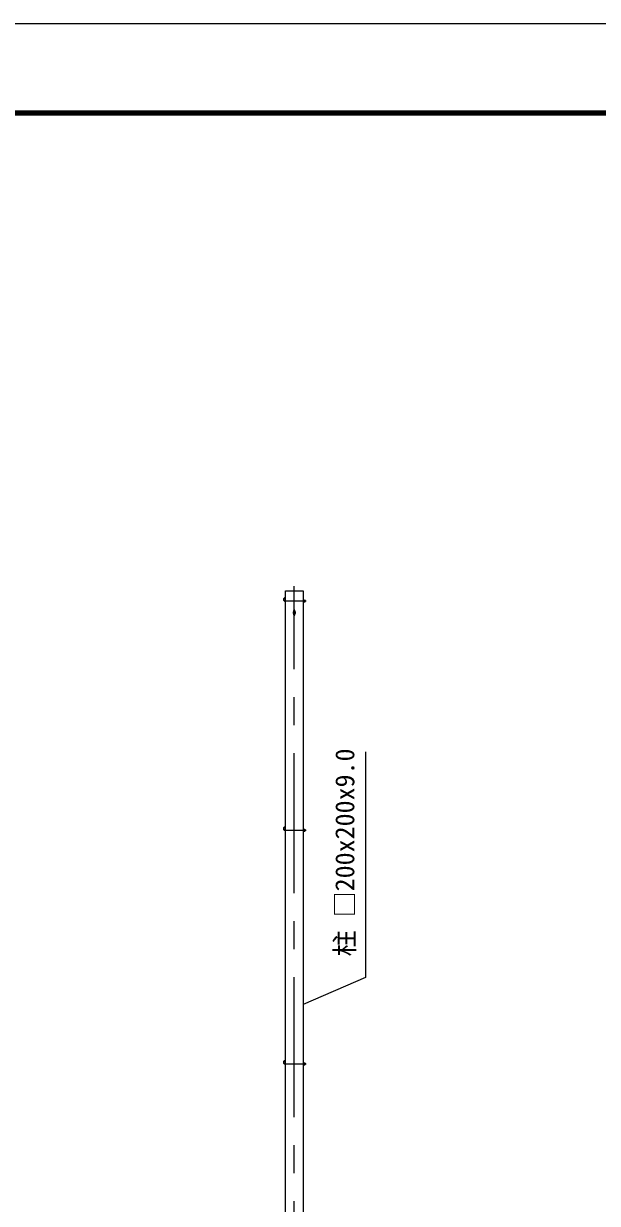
# Model space of a CAD drawing. Units: millimetres, scale not verified. Extents: x -18899 to 18901, y -13364 to 13366.
# Drawn here: x 2581 to 9088, y -17 to 13366 of the extents above; entities that cross this region are included whole.
import ezdxf
from ezdxf.enums import TextEntityAlignment as Align

# ---------------------------------------------------------------- set-up
doc = ezdxf.new("R2010")
doc.units = ezdxf.units.MM
doc.header["$LTSCALE"] = 50
doc.linetypes.add('USER1', pattern=[50.8, 31.75, -6.35, 6.35, -6.35])
for name, color, linetype, lineweight in [('0-1_D-STR1', 1, 'Continuous', 25), ('0-2_D-BMK', 2, 'USER1', 13), ('0-3_D-STR3', 3, 'Continuous', 13), ('0-7_D-STR-TXT', 7, 'Continuous', 13), ('0-C_D-TTL', 7, 'Continuous', 25)]:
    doc.layers.add(name, color=color, linetype=linetype, lineweight=lineweight)
doc.styles.add('ＭＳ ゴシック', font='')
doc.styles.get('ＭＳ ゴシック').set_extended_font_data('MS Gothic')

msp = doc.modelspace()

# ---------------------------------------------------------------- linework, layer by layer
at = {"layer": '0-1_D-STR1'}
msp.add_lwpolyline([(5551.28, 6933.54), (5751.28, 6933.54), (5751.28, -4066.46), (5551.28, -4066.46)], close=True, dxfattribs=at)
at = {"layer": '0-2_D-BMK'}
for p, q in [((5651.28, -4117.46), (5651.28, 6984.54)), ((5551.28, 6816.54), (5786.28, 6816.54)), ((5551.28, 4216.54), (5786.28, 4216.54)), ((5551.28, 1566.54), (5786.28, 1566.54))]:
    msp.add_line(p, q, dxfattribs=at)
at = {"layer": '0-3_D-STR3'}
for p, q in [((5751.28, 6827.49), (5751.28, 6805.59)), ((5751.28, 6827.49), (5760.48, 6827.49)), ((5761.28, 6827.49), (5761.28, 6805.59)), ((5761.28, 6827.49), (5770.48, 6827.49)), ((5645.03, 6659.79), (5645.03, 6707.29)), ((5657.53, 6659.79), (5657.53, 6707.29)), ((5751.28, 6822.02), (5760.48, 6822.02)), ((5751.28, 6811.07), (5760.48, 6811.07)), ((5751.28, 6805.59), (5760.48, 6805.59)), ((5761.28, 6825.16), (5761.28, 6807.92)), ((5761.28, 6822.02), (5770.48, 6822.02)), ((5761.28, 6811.07), (5770.48, 6811.07)), ((5761.28, 6805.59), (5770.48, 6805.59)), ((5771.28, 6825.16), (5771.28, 6807.92)), ((5771.28, 6822.54), (5775.34, 6822.54)), ((5771.28, 6821.59), (5776.28, 6821.59)), ((5771.28, 6810.54), (5775.34, 6810.54)), ((5776.28, 6821.59), (5775.34, 6822.54)), ((5775.34, 6822.54), (5775.34, 6810.54)), ((5776.28, 6821.59), (5776.28, 6811.49)), ((5751.28, 4227.49), (5751.28, 4205.59)), ((5751.28, 4227.49), (5760.48, 4227.49)), ((5751.28, 4222.02), (5760.48, 4222.02)), ((5751.28, 4211.07), (5760.48, 4211.07)), ((5751.28, 4205.59), (5760.48, 4205.59)), ((5761.28, 4227.49), (5761.28, 4205.59)), ((5761.28, 4227.49), (5770.48, 4227.49)), ((5761.28, 4225.16), (5761.28, 4207.92)), ((5761.28, 4222.02), (5770.48, 4222.02)), ((5761.28, 4211.07), (5770.48, 4211.07)), ((5761.28, 4205.59), (5770.48, 4205.59)), ((5771.28, 4225.16), (5771.28, 4207.92)), ((5771.28, 4222.54), (5775.34, 4222.54)), ((5771.28, 4221.59), (5776.28, 4221.59)), ((5771.28, 4210.54), (5775.34, 4210.54)), ((5776.28, 4221.59), (5775.34, 4222.54)), ((5775.34, 4222.54), (5775.34, 4210.54)), ((5776.28, 4221.59), (5776.28, 4211.49)), ((5751.28, 1577.49), (5751.28, 1555.59)), ((5751.28, 1577.49), (5760.48, 1577.49)), ((5751.28, 1572.02), (5760.48, 1572.02)), ((5751.28, 1561.07), (5760.48, 1561.07)), ((5751.28, 1555.59), (5760.48, 1555.59)), ((5761.28, 1577.49), (5761.28, 1555.59)), ((5761.28, 1577.49), (5770.48, 1577.49)), ((5761.28, 1575.16), (5761.28, 1557.92)), ((5761.28, 1572.02), (5770.48, 1572.02)), ((5761.28, 1561.07), (5770.48, 1561.07)), ((5761.28, 1555.59), (5770.48, 1555.59)), ((5771.28, 1575.16), (5771.28, 1557.92)), ((5771.28, 1572.54), (5775.34, 1572.54)), ((5771.28, 1571.59), (5776.28, 1571.59)), ((5771.28, 1560.54), (5775.34, 1560.54)), ((5776.28, 1571.59), (5775.34, 1572.54)), ((5775.34, 1572.54), (5775.34, 1560.54)), ((5776.28, 1571.59), (5776.28, 1561.49))]:
    msp.add_line(p, q, dxfattribs=at)
for points in [[(5771.28, 6811.49), (5776.28, 6811.49), (5775.34, 6810.54)], [(5771.28, 4211.49), (5776.28, 4211.49), (5775.34, 4210.54)], [(5771.28, 1561.49), (5776.28, 1561.49), (5775.34, 1560.54)]]:
    msp.add_lwpolyline(points, dxfattribs=at)
for centre, radius, start, end in [((5551.28, 6833.54), 23, 90, 270), ((5551.28, 6833.54), 11, 90, 270), ((5756.3, 6824.75), 5, 326.78843, 33.21157), ((5766.3, 6824.75), 5, 326.78843, 33.21157), ((5651.28, 6683.54), 15, 114.62432, 245.37568), ((5651.28, 6707.29), 6.25, 0, 180), ((5651.28, 6683.54), 15, 294.62432, 65.37568), ((5742.15, 6816.54), 19.14, 343.37369, 16.62631), ((5756.3, 6808.33), 5, 326.78843, 33.21157), ((5752.15, 6816.54), 19.14, 343.37369, 16.62631), ((5766.3, 6808.33), 5, 326.78843, 33.21157), ((5651.28, 6659.79), 6.25, 180, 0), ((5551.28, 4233.54), 23, 90, 270), ((5551.28, 4233.54), 11, 90, 270), ((5756.3, 4224.75), 5, 326.78843, 33.21157), ((5742.15, 4216.54), 19.14, 343.37369, 16.62631), ((5756.3, 4208.33), 5, 326.78843, 33.21157), ((5766.3, 4224.75), 5, 326.78843, 33.21157), ((5752.15, 4216.54), 19.14, 343.37369, 16.62631), ((5766.3, 4208.33), 5, 326.78843, 33.21157), ((5551.28, 1583.54), 23, 90, 270), ((5551.28, 1583.54), 11, 90, 270), ((5756.3, 1574.75), 5, 326.78843, 33.21157), ((5742.15, 1566.54), 19.14, 343.37369, 16.62631), ((5756.3, 1558.33), 5, 326.78843, 33.21157), ((5766.3, 1574.75), 5, 326.78843, 33.21157), ((5752.15, 1566.54), 19.14, 343.37369, 16.62631), ((5766.3, 1558.33), 5, 326.78843, 33.21157)]:
    msp.add_arc(centre, radius, start, end, dxfattribs=at)
at = {"layer": '0-7_D-STR-TXT'}
msp.add_lwpolyline([(6457.97, 5106.57), (6457.97, 2546.32), (5753.12, 2239.62)], dxfattribs=at)
at = {"layer": '0-C_D-TTL', "color": 2}
msp.add_lwpolyline([(-18898.56, 13366.02), (18901.44, 13366.02), (18901.44, -13363.98), (-18898.56, -13363.98)], close=True, dxfattribs=at)
at = {"layer": '0-C_D-TTL'}
for points in [[(-17683.56, 12376.02), (17686.44, 12376.02), (17686.44, -12373.98), (-17683.56, -12373.98)], [(-17672.31, 12364.77), (17675.19, 12364.77), (17675.19, -12362.73), (-17672.31, -12362.73)], [(-17661.06, 12353.52), (17663.94, 12353.52), (17663.94, -12351.48), (-17661.06, -12351.48)], [(-17649.81, 12342.27), (17652.69, 12342.27), (17652.69, -12340.23), (-17649.81, -12340.23)], [(-17638.56, 12331.02), (17641.44, 12331.02), (17641.44, -12328.98), (-17638.56, -12328.98)]]:
    msp.add_lwpolyline(points, close=True, dxfattribs=at)

# ---------------------------------------------------------------- texts
at = {"layer": '0-7_D-STR-TXT', "style": 'ＭＳ ゴシック'}
msp.add_text('柱 □200x200x9.0', height=216.6, rotation=90, dxfattribs=at).set_placement((6396.77, 2784.62), align=Align.BOTTOM_LEFT)

doc.saveas('drawing.dxf')
